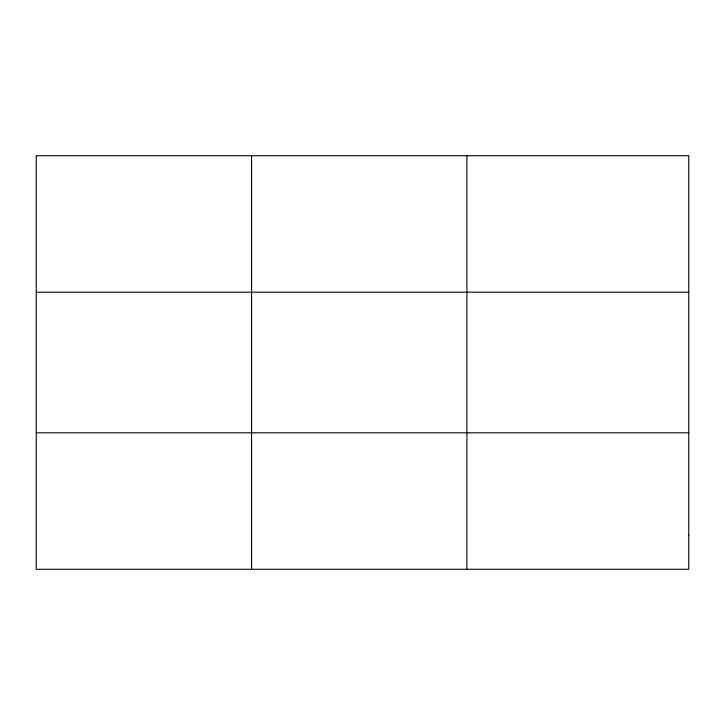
<?xml version="1.0" encoding="UTF-8"?>
<svg xmlns="http://www.w3.org/2000/svg" width="725" height="725" viewBox="0 0 725 725"><rect width="100%" height="100%" fill="white"/><g stroke="black" fill="none" stroke-linecap="round" stroke-linejoin="round"><path stroke-width="1.09" d="M251.575 155.712L251.575 569.288M466.9 155.712L466.9 569.288M36.25 292.193L688.75 292.193M36.25 432.807L688.75 432.807M688.75 535.168L688.75 569.288L36.25 569.288L36.25 155.712L688.75 155.712L688.75 535.168"/></g></svg>
